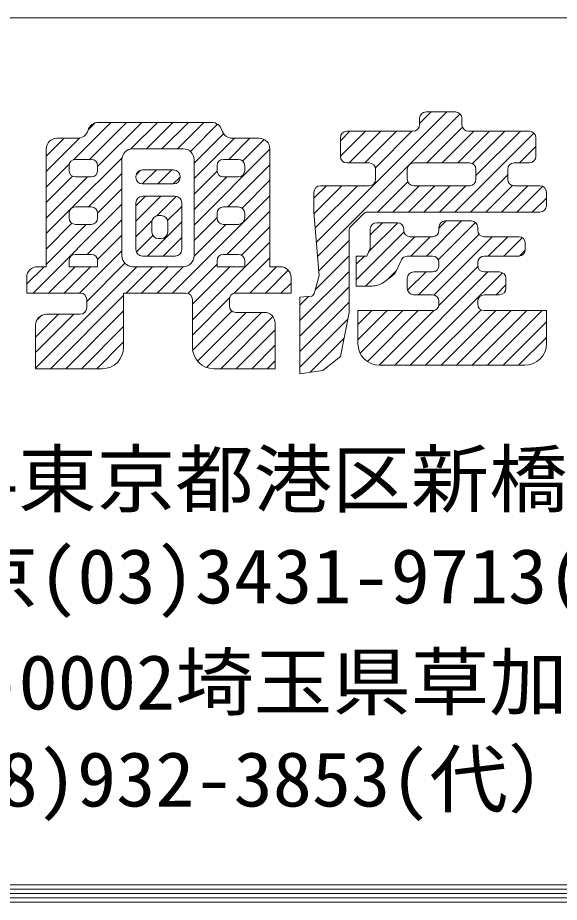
# Model space of a CAD drawing. Units: millimetres at full size; details may follow other scales. Extents: x -3135 to 4022, y -814 to 1448.
# Drawn here: x 1483.3 to 1557.4, y -814.2 to -693 of the extents above; entities that cross this region are included whole.
import ezdxf
from ezdxf.enums import TextEntityAlignment as Align

# ---------------------------------------------------------------- set-up
doc = ezdxf.new("R2010")
doc.units = ezdxf.units.MM
doc.header["$LTSCALE"] = 4
doc.layers.add('0-0_0', color=7, linetype='Continuous', lineweight=18)
doc.layers.add('0-F_WAKU', color=7, linetype='Continuous', lineweight=18)
doc.styles.add('ＭＳ ゴシック', font='')
doc.styles.get('ＭＳ ゴシック').set_extended_font_data('MS Gothic')

msp = doc.modelspace()

# ---------------------------------------------------------------- linework, layer by layer
at = {"layer": '0-0_0'}
for p, q in [((1524.183, -723.751), (1542.035, -705.899)), ((1536.992, -713.064), (1543.868, -706.188)), ((1538.315, -707.498), (1539.914, -705.899)), ((1543.216, -705.899), (1539.203, -705.899)), ((1490.935, -712.452), (1496.041, -707.346)), ((1492.952, -708.313), (1493.828, -707.438)), ((1493.1, -712.408), (1498.162, -707.346)), ((1494.225, -713.404), (1500.284, -707.346)), ((1509.816, -707.346), (1494.334, -707.346)), ((1498.766, -710.984), (1502.405, -707.346)), ((1500.91, -710.962), (1504.526, -707.346)), ((1503.032, -710.962), (1506.648, -707.346)), ((1505.153, -710.962), (1508.769, -707.346)), ((1506.918, -711.318), (1510.637, -707.599)), ((1538.315, -706.787), (1538.315, -707.663)), ((1544.104, -707.663), (1544.104, -706.787)), ((1507.436, -712.921), (1511.465, -708.892)), ((1527.459, -709.869), (1528.777, -708.551)), ((1527.459, -711.99), (1530.898, -708.551)), ((1537.427, -708.551), (1528.347, -708.551)), ((1528.68, -712.89), (1533.02, -708.551)), ((1530.802, -712.89), (1535.141, -708.551)), ((1532.253, -713.56), (1537.262, -708.551)), ((1539.287, -712.89), (1544.173, -708.004)), ((1541.408, -712.89), (1545.747, -708.551)), ((1543.144, -719.64), (1553.974, -708.809)), ((1543.53, -712.89), (1547.869, -708.551)), ((1553.349, -708.551), (1544.992, -708.551)), ((1545.55, -712.992), (1549.99, -708.551)), ((1546.034, -714.628), (1552.111, -708.551)), ((1487.172, -714.094), (1491.784, -709.481)), ((1487.172, -711.972), (1489.629, -709.515)), ((1491.481, -709.515), (1488.652, -709.515)), ((1507.436, -715.043), (1512.963, -709.515)), ((1512.192, -712.408), (1515.085, -709.515)), ((1516.329, -709.515), (1512.668, -709.515)), ((1514.078, -712.643), (1517.027, -709.694)), ((1527.459, -709.439), (1527.459, -712.002)), ((1554.237, -712.002), (1554.237, -709.439)), ((1487.172, -710.995), (1487.172, -727.113)), ((1499.025, -710.962), (1505.956, -710.962)), ((1507.436, -721.406), (1517.809, -711.033)), ((1517.809, -727.113), (1517.809, -710.995)), ((1552.015, -712.89), (1554.237, -710.668)), ((1490.602, -719.149), (1497.568, -712.183)), ((1493.337, -712.408), (1491.196, -712.408)), ((1497.545, -725.633), (1497.545, -712.442)), ((1507.436, -712.442), (1507.436, -725.633)), ((1513.48, -712.408), (1511.46, -712.408)), ((1487.172, -716.215), (1490.351, -713.035)), ((1490.308, -713.296), (1490.308, -713.93)), ((1494.225, -713.93), (1494.225, -713.296)), ((1500.334, -715.78), (1502.26, -713.854)), ((1504.618, -713.854), (1500.363, -713.854)), ((1502.453, -715.783), (1504.382, -713.854)), ((1510.572, -713.296), (1510.572, -713.93)), ((1512.047, -718.916), (1517.809, -713.154)), ((1514.368, -713.93), (1514.368, -713.296)), ((1524.346, -725.709), (1536.8, -713.256)), ((1528.347, -712.89), (1531.396, -712.89)), ((1532.284, -713.778), (1532.284, -715.136)), ((1536.626, -715.136), (1536.626, -713.778)), ((1537.514, -712.89), (1545.146, -712.89)), ((1546.034, -713.778), (1546.034, -715.136)), ((1550.377, -715.136), (1550.377, -713.778)), ((1551.265, -712.89), (1553.349, -712.89)), ((1487.172, -718.336), (1490.792, -714.716)), ((1487.172, -720.458), (1492.811, -714.818)), ((1491.196, -714.818), (1493.337, -714.818)), ((1492.955, -718.916), (1497.545, -714.327)), ((1499.475, -714.742), (1499.475, -714.895)), ((1499.522, -714.472), (1500.092, -713.901)), ((1504.574, -715.783), (1505.506, -714.851)), ((1505.506, -714.895), (1505.506, -714.742)), ((1507.436, -717.164), (1510.581, -714.019)), ((1507.436, -719.285), (1511.902, -714.818)), ((1511.46, -714.818), (1513.48, -714.818)), ((1545.265, -719.64), (1550.377, -714.528)), ((1500.363, -715.783), (1504.618, -715.783)), ((1513.998, -719.087), (1517.809, -715.276)), ((1523.84, -717.73), (1525.546, -716.024)), ((1523.856, -719.835), (1527.668, -716.024)), ((1524.02, -721.793), (1529.789, -716.024)), ((1531.396, -716.024), (1524.728, -716.024)), ((1532.537, -719.64), (1536.696, -715.481)), ((1534.658, -719.64), (1538.274, -716.024)), ((1536.78, -719.64), (1540.396, -716.024)), ((1545.146, -716.024), (1537.514, -716.024)), ((1538.901, -719.64), (1542.517, -716.024)), ((1541.022, -719.64), (1544.638, -716.024)), ((1547.386, -719.64), (1551.036, -715.99)), ((1549.508, -719.64), (1553.124, -716.024)), ((1554.796, -716.024), (1551.265, -716.024)), ((1551.629, -719.64), (1555.163, -716.106)), ((1494.222, -719.771), (1497.545, -716.448)), ((1499.475, -718.761), (1500.766, -717.47)), ((1499.475, -720.882), (1502.887, -717.47)), ((1504.859, -717.47), (1500.363, -717.47)), ((1502.33, -720.148), (1504.995, -717.484)), ((1504.478, -730.729), (1517.809, -717.397)), ((1523.84, -716.912), (1523.84, -719.64)), ((1555.684, -718.752), (1555.684, -716.912)), ((1485.386, -730.729), (1497.545, -718.57)), ((1499.475, -718.358), (1499.475, -724.778)), ((1505.747, -724.778), (1505.747, -718.358)), ((1553.75, -719.64), (1555.684, -717.706)), ((1487.172, -722.579), (1490.54, -719.21)), ((1490.308, -719.804), (1490.308, -720.439)), ((1493.337, -718.916), (1491.196, -718.916)), ((1494.225, -720.439), (1494.225, -719.804)), ((1503.792, -720.808), (1505.747, -718.853)), ((1510.572, -719.804), (1510.572, -720.439)), ((1513.48, -718.916), (1511.46, -718.916)), ((1511.902, -725.425), (1517.809, -719.518)), ((1514.368, -720.439), (1514.368, -719.804)), ((1530.576, -719.9), (1528.925, -721.549)), ((1554.796, -719.64), (1531.204, -719.64)), ((1492.81, -725.425), (1497.545, -720.691)), ((1499.475, -723.004), (1501.672, -720.806)), ((1501.055, -725.666), (1505.747, -720.974)), ((1501.646, -721.01), (1501.646, -722.368)), ((1502.929, -720.122), (1502.534, -720.122)), ((1503.817, -722.368), (1503.817, -721.01)), ((1507.436, -723.528), (1510.572, -720.392)), ((1531.337, -725.082), (1535.327, -721.092)), ((1531.56, -722.738), (1533.212, -721.086)), ((1535.256, -721.086), (1532.448, -721.086)), ((1539.238, -725.666), (1544.06, -720.845)), ((1540.87, -726.156), (1545.964, -721.062)), ((1540.968, -721.815), (1541.938, -720.845)), ((1545.388, -720.845), (1541.856, -720.845)), ((1487.172, -724.7), (1490.698, -721.174)), ((1487.172, -726.822), (1492.666, -721.327)), ((1491.196, -721.327), (1493.337, -721.327)), ((1507.434, -725.651), (1511.758, -721.327)), ((1511.46, -721.327), (1513.48, -721.327)), ((1513.909, -725.54), (1517.809, -721.64)), ((1531.56, -721.974), (1531.56, -724.702)), ((1536.144, -722.127), (1536.144, -721.974)), ((1540.968, -721.733), (1540.968, -722.127)), ((1546.276, -722.127), (1546.276, -721.733)), ((1494.209, -726.148), (1497.545, -722.812)), ((1499.526, -725.074), (1501.776, -722.824)), ((1502.534, -723.256), (1502.929, -723.256)), ((1503.176, -725.666), (1505.747, -723.095)), ((1524.51, -727.667), (1528.665, -723.512)), ((1529.63, -728.911), (1536.179, -722.362)), ((1530.898, -729.764), (1537.648, -723.015)), ((1540.08, -723.015), (1537.032, -723.015)), ((1537.117, -725.666), (1539.769, -723.015)), ((1538.178, -730.97), (1546.471, -722.676)), ((1540.276, -730.994), (1548.254, -723.015)), ((1551.901, -723.015), (1547.164, -723.015)), ((1547.724, -725.666), (1550.376, -723.015)), ((1549.845, -725.666), (1552.364, -723.148)), ((1507.194, -734.376), (1517.809, -723.761)), ((1552.789, -724.778), (1552.789, -723.903)), ((1493.337, -725.425), (1491.196, -725.425)), ((1491.75, -730.729), (1497.545, -724.934)), ((1500.363, -725.666), (1504.859, -725.666)), ((1513.48, -725.425), (1511.46, -725.425)), ((1512.933, -730.758), (1517.809, -725.882)), ((1524.032, -730.266), (1528.665, -725.633)), ((1529.63, -726.79), (1530.753, -725.666)), ((1536.619, -725.666), (1540.08, -725.666)), ((1547.164, -725.666), (1551.901, -725.666)), ((1551.973, -725.66), (1552.783, -724.85)), ((1484.518, -729.475), (1486.88, -727.113)), ((1485.724, -740.997), (1499.608, -727.113)), ((1487.172, -727.113), (1485.998, -727.113)), ((1487.507, -730.729), (1491.123, -727.113)), ((1489.628, -730.729), (1493.244, -727.113)), ((1490.308, -726.313), (1490.308, -727.113)), ((1494.225, -727.113), (1490.308, -727.113)), ((1492.72, -731.88), (1497.952, -726.648)), ((1494.225, -727.113), (1494.225, -726.313)), ((1498.114, -730.729), (1501.73, -727.113)), ((1505.956, -727.113), (1499.025, -727.113)), ((1500.235, -730.729), (1503.851, -727.113)), ((1502.356, -730.729), (1505.974, -727.111)), ((1506.558, -730.77), (1510.572, -726.756)), ((1507.194, -732.254), (1512.336, -727.113)), ((1510.572, -726.313), (1510.572, -727.113)), ((1514.368, -727.113), (1510.572, -727.113)), ((1514.368, -727.113), (1514.368, -726.313)), ((1515.084, -730.729), (1518.7, -727.113)), ((1519.224, -727.113), (1517.809, -727.113)), ((1534.937, -728.077), (1535.812, -726.182)), ((1540.944, -732.446), (1546.29, -727.1)), ((1540.968, -726.554), (1540.968, -726.948)), ((1546.276, -726.948), (1546.276, -726.554)), ((1517.206, -730.729), (1520.324, -727.611)), ((1521.91, -734.509), (1528.665, -727.754)), ((1533.568, -729.142), (1534.937, -728.077)), ((1533.902, -728.882), (1535.135, -727.648)), ((1534.899, -740.612), (1547.676, -727.836)), ((1536.673, -730.353), (1539.19, -727.836)), ((1537.02, -740.612), (1549.68, -727.953)), ((1540.08, -727.836), (1537.514, -727.836)), ((1549.248, -727.836), (1547.164, -727.836)), ((1484.518, -728.593), (1484.518, -730.729)), ((1519.327, -730.729), (1520.704, -729.352)), ((1520.704, -730.729), (1520.704, -728.593)), ((1536.626, -728.724), (1536.626, -730.082)), ((1548.784, -730.97), (1550.136, -729.618)), ((1550.136, -730.082), (1550.136, -728.724)), ((1484.518, -730.729), (1491.832, -730.729)), ((1497.786, -738.134), (1497.786, -730.729)), ((1497.786, -730.729), (1506.306, -730.729)), ((1513.149, -730.729), (1520.704, -730.729)), ((1521.91, -736.631), (1528.665, -729.876)), ((1529.63, -729.764), (1531.751, -729.764)), ((1487.748, -741.094), (1497.786, -731.056)), ((1492.72, -731.617), (1492.72, -732.734)), ((1507.194, -736.497), (1512.29, -731.401)), ((1507.194, -731.617), (1507.194, -738.134)), ((1512.261, -732.492), (1512.261, -731.617)), ((1521.91, -732.388), (1523.109, -731.189)), ((1521.91, -738.752), (1528.665, -731.997)), ((1537.514, -730.97), (1540.08, -730.97)), ((1540.968, -731.858), (1540.968, -732.251)), ((1546.276, -732.251), (1546.276, -731.858)), ((1547.164, -730.97), (1549.248, -730.97)), ((1489.869, -741.094), (1497.786, -733.178)), ((1507.234, -738.58), (1512.615, -733.198)), ((1529.871, -733.139), (1529.871, -737.652)), ((1540.08, -733.139), (1529.871, -733.139)), ((1529.871, -735.034), (1531.766, -733.139)), ((1529.871, -737.155), (1533.887, -733.139)), ((1530.188, -738.96), (1536.008, -733.139)), ((1531.176, -740.093), (1538.13, -733.139)), ((1532.782, -740.608), (1540.275, -733.115)), ((1539.142, -740.612), (1546.729, -733.025)), ((1541.263, -740.612), (1548.736, -733.139)), ((1543.384, -740.612), (1550.858, -733.139)), ((1545.506, -740.612), (1552.979, -733.139)), ((1555.684, -733.139), (1547.164, -733.139)), ((1547.627, -740.612), (1555.1, -733.139)), ((1555.684, -737.652), (1555.684, -733.139)), ((1485.724, -736.754), (1488.857, -733.622)), ((1485.724, -738.876), (1490.978, -733.622)), ((1485.858, -734.499), (1486.602, -733.756)), ((1491.832, -733.622), (1487.204, -733.622)), ((1507.892, -740.042), (1514.554, -733.38)), ((1509.14, -740.915), (1516.675, -733.38)), ((1511.082, -741.094), (1518.22, -733.957)), ((1517.053, -733.38), (1513.149, -733.38)), ((1521.91, -740.873), (1528.48, -734.303)), ((1485.724, -735.102), (1485.724, -741.094)), ((1491.991, -741.094), (1497.786, -735.299)), ((1518.533, -741.094), (1518.533, -734.86)), ((1549.748, -740.612), (1555.684, -734.677)), ((1513.204, -741.094), (1518.533, -735.765)), ((1551.87, -740.612), (1555.684, -736.798)), ((1494.112, -741.094), (1497.786, -737.42)), ((1515.325, -741.094), (1518.533, -737.887)), ((1523.324, -741.581), (1527.95, -736.955)), ((1517.446, -741.094), (1518.533, -740.008)), ((1485.724, -741.094), (1494.826, -741.094)), ((1510.154, -741.094), (1518.533, -741.094)), ((1532.831, -740.612), (1552.724, -740.612))]:
    msp.add_line(p, q, dxfattribs=at)
for points in [[(1523.932, -730.634), (1524.564, -728.318), (1523.84, -719.64)], [(1528.665, -722.177), (1528.665, -733.38), (1527.459, -739.407), (1525.046, -741.336), (1521.91, -741.783)], [(1529.63, -729.764), (1529.63, -725.666), (1531.078, -725.666), (1531.56, -724.582)], [(1521.91, -741.783), (1521.91, -731.287), (1523.546, -731.154)]]:
    msp.add_lwpolyline(points, dxfattribs=at)
for centre, radius, start, end in [((1539.203, -706.787), 0.888, 90, 180), ((1543.216, -706.787), 0.888, 0, 90), ((1494.334, -708.826), 1.48, 90, 164.512), ((1509.816, -708.826), 1.48, 15.488, 90), ((1537.427, -707.663), 0.888, 270, 0), ((1544.992, -707.663), 0.888, 180, 270), ((1491.481, -708.035), 1.48, 270, 344.512), ((1512.668, -708.035), 1.48, 195.488, 270), ((1528.347, -709.439), 0.888, 90, 180), ((1553.349, -709.439), 0.888, 0, 90), ((1488.652, -710.995), 1.48, 90, 180), ((1516.329, -710.995), 1.48, 0, 90), ((1499.025, -712.442), 1.48, 90, 180), ((1505.956, -712.442), 1.48, 0, 90), ((1491.196, -713.296), 0.888, 90, 180), ((1493.337, -713.296), 0.888, 0, 90), ((1511.46, -713.296), 0.888, 90, 180), ((1513.48, -713.296), 0.888, 0, 90), ((1528.347, -712.002), 0.888, 180, 270), ((1553.349, -712.002), 0.888, 270, 0), ((1500.363, -714.742), 0.888, 90, 180), ((1504.618, -714.742), 0.888, 0, 90), ((1531.396, -713.778), 0.888, 0, 90), ((1537.514, -713.778), 0.888, 90, 180), ((1545.146, -713.778), 0.888, 0, 90), ((1551.265, -713.778), 0.888, 90, 180), ((1491.196, -713.93), 0.888, 180, 270), ((1493.337, -713.93), 0.888, 270, 0), ((1500.363, -714.895), 0.888, 180, 270), ((1504.618, -714.895), 0.888, 270, 0), ((1511.46, -713.93), 0.888, 180, 270), ((1513.48, -713.93), 0.888, 270, 0), ((1524.728, -716.912), 0.888, 90, 180), ((1531.396, -715.136), 0.888, 270, 0), ((1537.514, -715.136), 0.888, 180, 270), ((1545.146, -715.136), 0.888, 270, 0), ((1551.265, -715.136), 0.888, 180, 270), ((1554.796, -716.912), 0.888, 0, 90), ((1500.363, -718.358), 0.888, 90, 180), ((1504.859, -718.358), 0.888, 0, 90), ((1491.196, -719.804), 0.888, 90, 180), ((1493.337, -719.804), 0.888, 0, 90), ((1511.46, -719.804), 0.888, 90, 180), ((1513.48, -719.804), 0.888, 0, 90), ((1531.204, -720.528), 0.888, 90, 134.9788), ((1554.796, -718.752), 0.888, 270, 0), ((1491.196, -720.439), 0.888, 180, 270), ((1493.337, -720.439), 0.888, 270, 0), ((1502.534, -721.01), 0.888, 90, 180), ((1502.929, -721.01), 0.888, 0, 90), ((1511.46, -720.439), 0.888, 180, 270), ((1513.48, -720.439), 0.888, 270, 0), ((1532.448, -721.974), 0.888, 90, 180), ((1535.256, -721.974), 0.888, 0, 90), ((1541.856, -721.733), 0.888, 90, 180), ((1545.388, -721.733), 0.888, 0, 90), ((1529.553, -722.177), 0.888, 134.9788, 180), ((1537.032, -722.127), 0.888, 180, 270), ((1540.08, -722.127), 0.888, 270, 0), ((1547.164, -722.127), 0.888, 180, 270), ((1502.534, -722.368), 0.888, 180, 270), ((1502.929, -722.368), 0.888, 270, 0), ((1551.901, -723.903), 0.888, 0, 90), ((1491.196, -726.313), 0.888, 90, 180), ((1493.337, -726.313), 0.888, 0, 90), ((1499.025, -725.633), 1.48, 180, 270), ((1500.363, -724.778), 0.888, 180, 270), ((1504.859, -724.778), 0.888, 270, 0), ((1505.956, -725.633), 1.48, 270, 0), ((1511.46, -726.313), 0.888, 90, 180), ((1513.48, -726.313), 0.888, 0, 90), ((1536.619, -726.554), 0.888, 90, 155.209), ((1540.08, -726.554), 0.888, 0, 90), ((1547.164, -726.554), 0.888, 90, 180), ((1551.901, -724.778), 0.888, 270, 0), ((1485.998, -728.593), 1.48, 90, 180), ((1519.224, -728.593), 1.48, 0, 90), ((1540.08, -726.948), 0.888, 270, 0), ((1547.164, -726.948), 0.888, 180, 270), ((1537.514, -728.724), 0.888, 90, 180), ((1549.248, -728.724), 0.888, 0, 90), ((1531.751, -726.804), 2.96, 270, 307.854), ((1491.832, -731.617), 0.888, 0, 90), ((1506.306, -731.617), 0.888, 0, 90), ((1513.149, -731.617), 0.888, 90, 180), ((1523.075, -730.401), 0.888, 301.98631, 344.73412), ((1537.514, -730.082), 0.888, 180, 270), ((1549.248, -730.082), 0.888, 270, 0), ((1540.08, -731.858), 0.888, 0, 90), ((1547.164, -731.858), 0.888, 90, 180), ((1491.832, -732.734), 0.888, 270, 0), ((1513.149, -732.492), 0.888, 180, 270), ((1540.08, -732.251), 0.888, 270, 0), ((1547.164, -732.251), 0.888, 180, 270), ((1487.204, -735.102), 1.48, 90, 180), ((1517.053, -734.86), 1.48, 0, 90), ((1532.831, -737.652), 2.96, 180, 270), ((1552.724, -737.652), 2.96, 270, 0), ((1494.826, -738.134), 2.96, 270, 0), ((1510.154, -738.134), 2.96, 180, 270)]:
    msp.add_arc(centre, radius, start, end, dxfattribs=at)
at = {"layer": '0-F_WAKU'}
for p, q in [((820.407, -693), (4020.407, -693)), ((821.607, -811.8), (4019.207, -811.8)), ((820.407, -813), (4020.407, -813)), ((821.007, -812.4), (4019.807, -812.4)), ((819.207, -814.2), (4021.607, -814.2)), ((819.807, -813.6), (4021.007, -813.6))]:
    msp.add_line(p, q, dxfattribs=at)

# ---------------------------------------------------------------- texts
at = {"layer": '0-0_0', "style": 'ＭＳ ゴシック', "width": 1.05}
for s, p in [('本社〒105-0004東京都港区新橋5-8-11新橋エンタービル3Ｆ', (1408.188, -762.212)), ('TEL.東京(03)3431-9713(代）  FAX.(03)3431-9708', (1443.134, -775.502)), ('関東支店〒340-0002埼玉県草加市青柳6-16-1', (1408.188, -790.036)), ('TEL.(048)932-3853(代）  FAX.(048)931-8164', (1443.134, -803.326))]:
    msp.add_text(s, height=7.507, dxfattribs=at).set_placement(p, align=Align.BOTTOM_LEFT)

doc.saveas('drawing.dxf')
